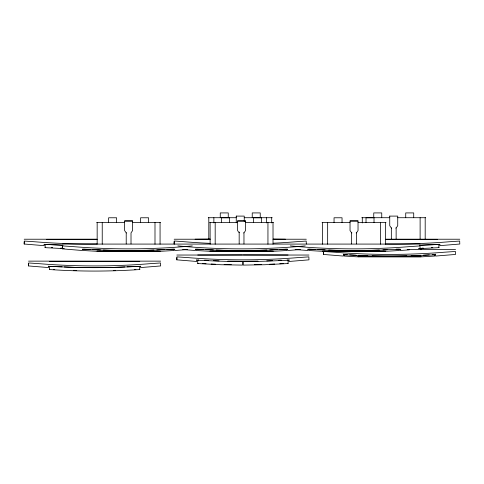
<?xml version="1.0" encoding="UTF-8"?>
<svg xmlns="http://www.w3.org/2000/svg" width="484" height="484" viewBox="0 0 484 484"><rect width="100%" height="100%" fill="white"/><g stroke="black" fill="none" stroke-linecap="round" stroke-linejoin="round"><path stroke-width="0.73" d="M44.183 244.226L44.183 245.66L24.2 244.033L24.309 241.062L35.205 241.8A686.802 686.802 0 0 0 96.873 243.978M48.515 266.139L48.515 267.573L28.526 265.946L28.635 262.975L39.537 263.707A686.802 686.802 0 0 0 149.659 263.707L160.555 262.969L160.664 265.946L140.681 267.573L140.681 266.139M64.245 248.637L46.906 247.748L45.109 247.614L45.109 247.251M139.767 269.164L139.767 269.527C109.705 271.584 79.497 271.584 49.435 269.527L49.435 269.164M82.528 249.085L82.528 250.518L62.539 248.891L62.648 245.914L73.55 246.652A686.802 686.802 0 0 0 183.672 246.652L192.311 245.902M196.819 259.503L196.819 261.475L176.835 259.847L176.944 256.871L187.84 257.609A686.802 686.802 0 0 0 297.969 257.609L308.865 256.871L308.974 259.847L288.99 261.475L288.99 259.503M242.508 261.233L242.508 265.093L221.212 264.742L197.744 263.544L197.744 260.083L198.658 259.92M243.307 261.233L243.307 265.093L264.603 264.742L288.077 263.544L288.077 260.083L287.157 259.92M343.392 254.094L343.392 256.066L323.403 254.439L323.512 251.462L334.414 252.2A686.802 686.802 0 0 0 444.536 252.2L455.438 251.462L455.547 254.439L435.558 256.066L435.558 254.094M418.321 248.697L437.106 247.748L438.903 247.614L438.903 247.251M243.767 233.004L243.791 232.695M356.23 233.004L356.254 232.695M395.93 228.152L395.954 227.837M44.183 244.39L57.124 244.946A688.538 688.538 0 0 0 63.017 245.207M82.528 249.248L95.469 249.804A688.538 688.538 0 0 0 161.753 249.804L174.694 249.248M48.515 266.303L61.45 266.859A688.538 688.538 0 0 0 127.74 266.859L140.681 266.303M195.482 249.248L208.422 249.804A688.538 688.538 0 0 0 274.706 249.804L287.647 249.248M196.819 260.204L209.76 260.761A688.538 688.538 0 0 0 276.049 260.761L288.99 260.204M307.945 249.248L320.886 249.804A688.538 688.538 0 0 0 387.176 249.804M343.392 254.796L356.333 255.352A688.538 688.538 0 0 0 422.617 255.352L435.558 254.796M195.082 239.205L210.11 239.084M197.744 255.014L242.508 254.893M49.435 261.336L139.767 261.336M322.774 251.226L385.294 251.226M385.294 251.317L386.014 251.238L322.06 251.238L322.774 251.317M187.514 249.526L174.694 250.518L174.694 249.085M300.467 249.526L287.647 250.518L287.647 249.085M305.265 245.902L296.625 246.652A686.802 686.802 0 0 1 186.503 246.652L177.864 245.902M409.349 249.847L400.117 250.518L400.117 249.085M164.772 249.49L161.093 249.696A661.325 661.325 0 0 1 156.768 249.895M166.974 249.363L173.677 249.115L173.78 250.512L161.166 251.263M277.725 249.484L274.047 249.696A661.325 661.325 0 0 1 269.721 249.895M279.927 249.363L286.631 249.115L286.734 250.506L274.119 251.263M431.359 247.651L432.829 247.566M386.589 251.263L399.203 250.506L399.203 249.151L396.069 249.151M127.08 266.847L139.664 266.339L139.767 269.527M278.33 260.338L281.271 260.168M134.431 269.437L135.901 269.352M423.427 255.159L429.308 254.826M279.8 263.744L283.473 263.532M422.03 256.81L434.644 256.06L434.644 254.699L432.321 254.657M266.732 260.864L272.504 260.628M269.618 264.234L274.67 264.028M258.069 261.112L243.307 261.299M254.463 264.688L261.681 264.512M46.676 239.332L97.03 239.32M198.162 263.326L197.744 263.544M236.246 216.1L244.245 216.1L244.245 221.351M389.735 216.1L397.733 216.1L397.733 225.713L396.136 228.031L396.136 239.084M208.271 217.715L236.246 217.715M244.245 217.715L272.226 217.715M361.76 217.715L389.735 217.715M397.733 217.715L425.708 217.715M126.215 243.942L126.215 232.889L124.618 230.572L124.618 220.958L132.61 220.958L132.61 230.572L131.013 232.889L131.013 243.942M239.169 243.942L239.169 232.889L237.571 230.566L237.571 220.952L245.563 220.952L245.563 230.566L243.966 232.889L243.966 243.942M351.638 243.942L351.638 232.889L350.035 230.566L350.041 220.952L358.033 220.952L358.033 230.566L356.436 232.889L356.436 243.942M124.618 220.976L132.61 220.976M237.571 220.976L245.563 220.976M350.035 220.97L358.033 220.976M96.637 222.573L124.618 222.573M132.61 222.573L160.591 222.573M209.59 222.573L237.571 222.573M245.563 222.573L273.545 222.573M322.06 222.573L350.035 222.573M358.033 222.573L386.014 222.573M273.357 239.084L285.415 239.199M24.2 239.223L97.042 239.223M174.173 239.223L210.147 239.223M272.994 239.223L306.312 239.223M385.827 239.223L459.8 239.223M386.232 239.32L437.336 239.332M62.539 244.081L420.1 244.081M398.889 249.629L400.758 249.629M407.171 249.629L455.547 249.629M243.307 254.893L288.077 255.014M176.835 255.038L308.974 255.038M28.526 261.136L160.664 261.136M242.508 261.299L227.746 261.112M287.659 263.326L288.077 263.544M224.14 264.512L231.358 264.688M213.317 260.628L219.089 260.864M211.151 264.028L215.483 264.203M347.445 254.699L344.312 254.699L344.312 256.06L356.926 256.81M315.677 249.363L308.974 249.115L308.871 250.506L321.479 251.263M317.879 249.484L321.558 249.696A661.325 661.325 0 0 0 325.163 249.865M349.654 254.826L356.266 255.201M203.207 249.363L196.51 249.115L196.401 250.506L209.015 251.263M205.416 249.484L209.088 249.696A661.325 661.325 0 0 0 213.42 249.895M90.254 249.363L83.557 249.115L83.448 250.512L96.062 251.263M92.462 249.49L96.135 249.696A661.325 661.325 0 0 0 100.466 249.895M51.183 247.566L52.653 247.651M204.55 260.168L208.223 260.38M202.348 263.532L206.021 263.744M62.121 266.847L49.543 266.339L49.435 269.527M53.3 269.352L54.771 269.437M290.333 245.902L298.967 246.652A686.802 686.802 0 0 0 409.095 246.652L419.991 245.914L420.1 248.891M295.125 249.526L307.945 250.518L307.945 249.085M182.662 249.526L195.482 250.518L195.482 249.085M438.794 244.257L438.903 247.614M439.817 244.39L426.876 244.946A688.538 688.538 0 0 1 419.513 245.261M400.117 249.248L386.516 249.696A661.325 661.325 0 0 1 382.911 249.865M438.903 244.493L426.216 244.934A661.325 660.962 0 0 1 419.725 245.219M391.514 227.837L391.538 228.152M351.814 232.695L351.838 233.004M239.29 232.024L239.35 232.695M126.397 232.695L126.421 233.004M439.817 244.226L439.817 245.66L459.8 244.033L459.691 241.062L448.795 241.794A686.802 686.802 0 0 1 385.639 243.96M425.188 217.715L425.188 239.356M420.929 248.268L420.929 249.756M420.118 217.715L420.118 239.356M413.717 217.715L413.717 212.918L405.725 212.918L405.725 217.715M391.338 239.084L391.338 228.031L389.735 225.713L389.741 216.1M385.488 222.573L385.488 244.208M381.743 217.715L381.743 212.918L373.751 212.918L373.751 217.715M380.418 222.573L380.418 244.208M374.023 222.573L374.023 217.776L366.025 217.776L366.025 222.573M362.286 217.715L362.286 222.936M342.043 222.573L342.043 217.776L334.051 217.776L334.051 222.573M327.656 222.573L327.656 244.208M323.403 252.206L323.403 252.606M323.403 253.011L323.403 254.439M322.586 222.573L322.586 244.208M306.312 244.033L306.203 241.062L295.307 241.794A686.802 686.802 0 0 1 273.303 243.21M273.018 222.573L273.018 244.208M271.699 217.715L271.699 222.936M267.948 222.573L267.948 244.208M266.63 217.715L266.63 222.936M261.554 222.573L261.554 217.776L253.562 217.776L253.562 222.573M260.235 217.715L260.235 212.918L252.237 212.918L252.237 217.715M236.252 216.1L236.252 222.803M229.579 222.573L229.579 217.776L221.581 217.776L221.581 222.573M228.254 217.715L228.254 212.918L220.262 212.918L220.262 217.715M215.186 222.573L215.186 244.208M213.868 217.715L213.868 222.936M210.117 222.573L210.117 244.208M208.798 217.715L208.798 239.356M176.835 257.615L176.835 258.014M176.835 258.42L176.835 259.847M174.173 241.8L174.173 242.206M174.173 242.605L174.173 244.033L174.173 241.129L174.603 241.014L185.178 241.8A686.802 686.802 0 0 0 210.117 243.349M160.065 222.573L160.065 244.208M154.995 222.573L154.995 244.208M148.6 222.573L148.6 217.776L140.608 217.776L140.608 222.573M116.626 222.573L116.626 217.776L108.628 217.776L108.628 222.573M102.233 222.573L102.233 244.208M97.163 222.573L97.163 244.208M62.539 246.658L62.539 247.058M62.539 247.463L62.539 248.891M45.109 247.614L45.212 244.426L57.796 244.934A661.325 660.962 0 0 0 62.121 245.134M28.526 263.713L28.526 264.119M28.526 264.518L28.526 265.946M24.2 241.806L24.2 242.206M24.2 242.605L24.2 244.033M423.331 248.08A661.325 660.962 0 0 1 421.885 248.147M62.121 248.147A661.325 660.962 0 0 1 60.681 248.08M266.835 250.01A661.325 661.325 0 0 1 254.566 250.367M244.45 250.488A661.325 661.325 0 0 1 238.672 250.488M229.295 250.379A661.325 661.325 0 0 1 216.306 250.01M379.299 250.01A661.325 661.325 0 0 1 366.309 250.379M356.914 250.488A661.325 661.325 0 0 1 351.136 250.488M341.758 250.379A661.325 661.325 0 0 1 328.769 250.01M153.882 250.01A661.325 661.325 0 0 1 140.892 250.379M131.497 250.488A661.325 661.325 0 0 1 125.719 250.488M115.622 250.367A661.325 661.325 0 0 1 103.352 250.016M420.517 255.316A661.325 661.325 0 0 1 411.14 255.691M406.808 255.818A661.325 661.325 0 0 1 372.154 255.818M367.822 255.691A661.325 661.325 0 0 1 358.444 255.316M115.537 270.326A661.325 660.962 0 0 1 113.371 270.387M76.551 270.411A661.325 660.962 0 0 1 73.665 270.326M124.914 266.95A661.325 660.962 0 0 1 64.287 266.95M97.726 251.172L96.637 251.244L160.591 251.244L97.726 251.172M210.679 251.172L209.59 251.238L273.545 251.238L210.679 251.172M358.59 256.72L357.501 256.792L421.455 256.792L358.59 256.72"/></g></svg>
